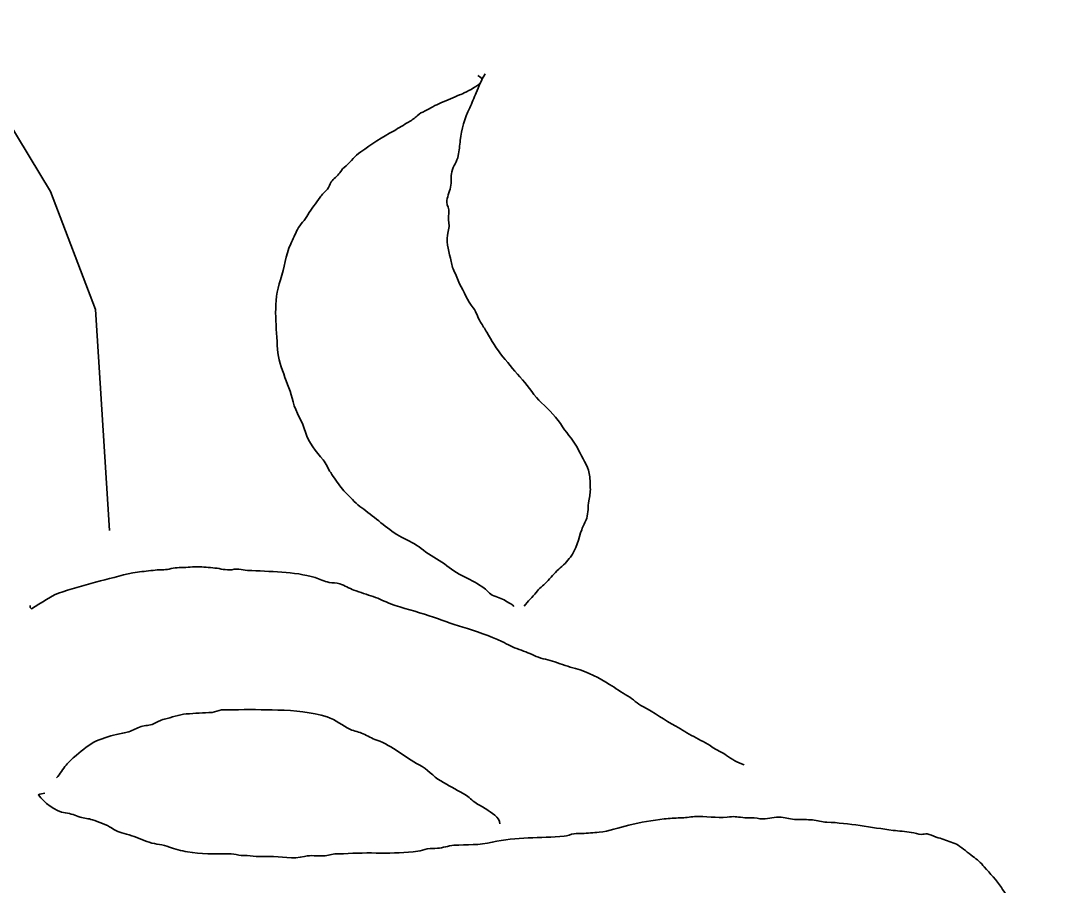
# Model space of a CAD drawing. Header units: millimetres. Extents: x 303.9 to 374.2, y -244.7 to -222.4.
# Drawn here: x 369.342 to 371.621, y -228.462 to -226.547 of the extents above; entities that cross this region are included whole.
import ezdxf

# ---------------------------------------------------------------- set-up
doc = ezdxf.new("R2010")
doc.units = ezdxf.units.MM
doc.header["$MEASUREMENT"] = 0
doc.layers.add('Bottom', color=7, linetype='Continuous', lineweight=0)

msp = doc.modelspace()

# ---------------------------------------------------------------- linework, layer by layer
at = {"layer": 'Bottom', "color": 18, "lineweight": 35, "true_color": 0x000000}
for points, knots in [([(369.5387, -227.6748), (369.5387, -227.6748), (369.5074, -227.1863), (369.5074, -227.1863), (369.5074, -227.1863), (369.408, -226.9249), (369.408, -226.9249), (369.408, -226.9249), (369.1649, -226.5228), (369.1649, -226.5228), (369.1649, -226.5228), (368.9907, -226.3631), (368.9907, -226.3631), (368.9907, -226.3631), (368.682, -226.2628), (368.682, -226.2628), (368.682, -226.2628), (368.3954, -226.141), (368.3954, -226.141), (368.3954, -226.141), (368.2386, -225.9973), (368.2386, -225.9973), (368.2386, -225.9973), (368.0622, -225.7947), (368.0622, -225.7947), (368.0622, -225.7947), (368.0186, -225.5134), (368.0186, -225.5134), (368.021, -225.4868), (368.0235, -225.464), (368.0185, -225.4382), (368.0135, -225.4127), (368.0231, -225.3877), (368.0191, -225.3624), (368.0112, -225.3121), (367.9998, -225.2616), (367.9921, -225.2102), (367.9833, -225.152), (367.9617, -225.0974), (367.9358, -225.0439), (367.9118, -224.9943), (367.8975, -224.9429), (367.8728, -224.8934), (367.8151, -224.7778), (367.7368, -224.6733), (367.6742, -224.56), (367.6401, -224.4985), (367.6079, -224.4454), (367.5516, -224.396), (367.4978, -224.3489), (367.4434, -224.3062), (367.3939, -224.2551)], [0, 0, 0, 0, 1, 1, 1, 2, 2, 2, 3, 3, 3, 4, 4, 4, 5, 5, 5, 6, 6, 6, 7, 7, 7, 8, 8, 8, 9, 9, 9, 10, 10, 10, 11, 11, 11, 12, 12, 12, 13, 13, 13, 14, 14, 14, 15, 15, 15, 16, 16, 16, 17, 17, 17, 17]), ([(370.3531, -226.6685), (370.3835, -226.6813), (370.3238, -226.7064), (370.3127, -226.7114), (370.2993, -226.7175), (370.2855, -226.7233), (370.2715, -226.7288), (370.258, -226.7341), (370.249, -226.7402), (370.2363, -226.7469), (370.2283, -226.751), (370.2259, -226.7507), (370.2186, -226.7577), (370.2131, -226.7631), (370.2066, -226.7677), (370.1996, -226.7717), (370.1888, -226.7778), (370.1786, -226.7845), (370.1677, -226.7905), (370.1411, -226.8052), (370.1186, -226.8202), (370.094, -226.8373), (370.0806, -226.8466), (370.0737, -226.8578), (370.0617, -226.8681), (370.0549, -226.874), (370.0529, -226.8758), (370.0481, -226.8833), (370.0428, -226.8915), (370.0337, -226.896), (370.0286, -226.9039), (370.025, -226.9094), (370.025, -226.9145), (370.0203, -226.9199), (370.0149, -226.9263), (370.0088, -226.9308), (370.0042, -226.9377), (369.9953, -226.9511), (369.985, -226.9627), (369.9772, -226.9764), (369.9708, -226.9878), (369.9607, -226.9976), (369.9543, -227.0091), (369.9486, -227.0194), (369.9447, -227.0302), (369.9395, -227.0408), (369.9267, -227.067), (369.9264, -227.093), (369.9168, -227.12), (369.8993, -227.1694), (369.908, -227.2167), (369.9094, -227.2655), (369.9106, -227.3088), (369.9348, -227.3488), (369.9446, -227.3898), (369.9504, -227.4143), (369.9658, -227.4336), (369.9721, -227.4576), (369.978, -227.48), (369.996, -227.5), (370.0111, -227.5184), (370.0182, -227.5271), (370.0213, -227.5375), (370.0277, -227.5468), (370.0354, -227.5578), (370.0427, -227.569), (370.051, -227.5798), (370.0583, -227.5894), (370.0678, -227.5974), (370.0759, -227.6065), (370.0866, -227.6184), (370.097, -227.625), (370.1099, -227.6346), (370.1363, -227.6541), (370.1594, -227.6776), (370.1902, -227.6926), (370.2064, -227.7004), (370.2199, -227.7075), (370.2329, -227.7185), (370.2466, -227.73), (370.2647, -227.7375), (370.279, -227.7486), (370.2936, -227.76), (370.3064, -227.7689), (370.3238, -227.7775), (370.3391, -227.785), (370.3537, -227.7928), (370.3669, -227.8023), (370.3753, -227.8083), (370.3778, -227.8148), (370.3886, -227.8191), (370.3992, -227.8233), (370.4088, -227.8264), (370.4181, -227.8325), (370.4223, -227.8352), (370.4307, -227.839), (370.4329, -227.8426)], [0, 0, 0, 0, 1, 1, 1, 2, 2, 2, 3, 3, 3, 4, 4, 4, 5, 5, 5, 6, 6, 6, 7, 7, 7, 8, 8, 8, 9, 9, 9, 10, 10, 10, 11, 11, 11, 12, 12, 12, 13, 13, 13, 14, 14, 14, 15, 15, 15, 16, 16, 16, 17, 17, 17, 18, 18, 18, 19, 19, 19, 20, 20, 20, 21, 21, 21, 22, 22, 22, 23, 23, 23, 24, 24, 24, 25, 25, 25, 26, 26, 26, 27, 27, 27, 28, 28, 28, 29, 29, 29, 30, 30, 30, 31, 31, 31, 32, 32, 32, 32]), ([(370.4554, -227.842), (370.4633, -227.8312), (370.4743, -227.8222), (370.4821, -227.8115), (370.4891, -227.8018), (370.4965, -227.7972), (370.5049, -227.789), (370.5149, -227.7793), (370.521, -227.7696), (370.532, -227.7605), (370.5409, -227.7531), (370.5513, -227.7422), (370.558, -227.7336), (370.5708, -227.7171), (370.5765, -227.6911), (370.5827, -227.6731), (370.5857, -227.6643), (370.591, -227.6565), (370.5937, -227.6475), (370.5975, -227.6348), (370.5963, -227.6223), (370.5985, -227.6094), (370.6002, -227.5992), (370.6025, -227.5905), (370.6017, -227.5806), (370.6009, -227.57), (370.6019, -227.5588), (370.5995, -227.5483), (370.5955, -227.5304), (370.5837, -227.5137), (370.576, -227.4974), (370.5671, -227.4786), (370.5519, -227.4626), (370.5406, -227.4453), (370.5281, -227.426), (370.5117, -227.4084), (370.4939, -227.3924), (370.4776, -227.3777), (370.4663, -227.3576), (370.4518, -227.3415), (370.4367, -227.3248), (370.4228, -227.3075), (370.4085, -227.2904), (370.3946, -227.2737), (370.3833, -227.2541), (370.3727, -227.2358), (370.3683, -227.2282), (370.3634, -227.2213), (370.3589, -227.2137), (370.3527, -227.2034), (370.3503, -227.1922), (370.343, -227.1825), (370.3302, -227.1655), (370.3225, -227.1473), (370.3128, -227.1291), (370.3078, -227.1195), (370.3049, -227.1092), (370.3, -227.0995), (370.2958, -227.0911), (370.2945, -227.0817), (370.2923, -227.0726), (370.2873, -227.0521), (370.2825, -227.0348), (370.2877, -227.0133), (370.2904, -227.0024), (370.2894, -226.9957), (370.288, -226.9852), (370.2873, -226.9796), (370.2888, -226.9768), (370.2892, -226.9713), (370.2898, -226.9632), (370.2849, -226.9566), (370.2847, -226.9488), (370.2845, -226.9387), (370.2902, -226.9257), (370.2926, -226.9157), (370.2955, -226.9035), (370.2928, -226.8931), (370.2955, -226.8812), (370.2983, -226.8689), (370.3076, -226.8579), (370.3097, -226.8456), (370.3117, -226.8345), (370.313, -226.8232), (370.3142, -226.812), (370.317, -226.7871), (370.3237, -226.7631), (370.3351, -226.7401), (370.3404, -226.7293), (370.3441, -226.7175), (370.3496, -226.7064), (370.356, -226.6934), (370.3604, -226.6769), (370.3692, -226.6648)], [0, 0, 0, 0, 1, 1, 1, 2, 2, 2, 3, 3, 3, 4, 4, 4, 5, 5, 5, 6, 6, 6, 7, 7, 7, 8, 8, 8, 9, 9, 9, 10, 10, 10, 11, 11, 11, 12, 12, 12, 13, 13, 13, 14, 14, 14, 15, 15, 15, 16, 16, 16, 17, 17, 17, 18, 18, 18, 19, 19, 19, 20, 20, 20, 21, 21, 21, 22, 22, 22, 23, 23, 23, 24, 24, 24, 25, 25, 25, 26, 26, 26, 27, 27, 27, 28, 28, 28, 29, 29, 29, 30, 30, 30, 31, 31, 31, 31]), ([(370.9417, -228.193), (370.9263, -228.188), (370.9153, -228.1805), (370.903, -228.1721), (370.893, -228.1652), (370.881, -228.1607), (370.8712, -228.1537), (370.8587, -228.1446), (370.8447, -228.1382), (370.8304, -228.1307), (370.8166, -228.1235), (370.8049, -228.1146), (370.791, -228.1075), (370.7655, -228.0944), (370.7436, -228.0773), (370.7181, -228.064), (370.7054, -228.0574), (370.6968, -228.048), (370.6843, -228.0406), (370.6706, -228.0326), (370.6575, -228.0236), (370.6442, -228.0152), (370.6234, -228.002), (370.5953, -227.9869), (370.5693, -227.9801), (370.5531, -227.9759), (370.539, -227.9706), (370.5235, -227.9653), (370.5097, -227.9605), (370.4954, -227.9591), (370.4822, -227.9531), (370.4696, -227.9473), (370.4581, -227.9424), (370.4446, -227.9379), (370.4299, -227.9331), (370.42, -227.9266), (370.4064, -227.9204), (370.3799, -227.9084), (370.3482, -227.897), (370.3197, -227.8885), (370.2944, -227.8811), (370.2704, -227.8712), (370.2455, -227.8631), (370.2176, -227.8541), (370.1874, -227.8469), (370.1599, -227.8367), (370.1468, -227.8318), (370.1352, -227.8254), (370.122, -227.821), (370.1079, -227.8162), (370.093, -227.8118), (370.079, -227.8066), (370.0685, -227.8027), (370.0585, -227.796), (370.0478, -227.7927), (370.0401, -227.7904), (370.032, -227.7911), (370.0241, -227.7894), (370.0134, -227.7872), (370.0034, -227.782), (369.9931, -227.7789), (369.946, -227.7649), (369.8938, -227.7659), (369.8436, -227.7629), (369.837, -227.7625), (369.8312, -227.7608), (369.8248, -227.7601), (369.8164, -227.7591), (369.8117, -227.7617), (369.8037, -227.7618), (369.7917, -227.7621), (369.7796, -227.7581), (369.7671, -227.7572), (369.7533, -227.7562), (369.7417, -227.7544), (369.7273, -227.755), (369.7138, -227.7557), (369.7013, -227.7568), (369.6881, -227.757), (369.6815, -227.7571), (369.6772, -227.7587), (369.6707, -227.7602), (369.6596, -227.7626), (369.6509, -227.7608), (369.6399, -227.7623), (369.6266, -227.7641), (369.6135, -227.7651), (369.6004, -227.767), (369.5733, -227.7709), (369.5452, -227.7799), (369.5186, -227.7861), (369.4893, -227.793), (369.4636, -227.8019), (369.4351, -227.8101), (369.4101, -227.8173), (369.3883, -227.836), (369.3659, -227.8479), (369.3637, -227.846), (369.3628, -227.8437), (369.3633, -227.8408)], [0, 0, 0, 0, 1, 1, 1, 2, 2, 2, 3, 3, 3, 4, 4, 4, 5, 5, 5, 6, 6, 6, 7, 7, 7, 8, 8, 8, 9, 9, 9, 10, 10, 10, 11, 11, 11, 12, 12, 12, 13, 13, 13, 14, 14, 14, 15, 15, 15, 16, 16, 16, 17, 17, 17, 18, 18, 18, 19, 19, 19, 20, 20, 20, 21, 21, 21, 22, 22, 22, 23, 23, 23, 24, 24, 24, 25, 25, 25, 26, 26, 26, 27, 27, 27, 28, 28, 28, 29, 29, 29, 30, 30, 30, 31, 31, 31, 32, 32, 32, 33, 33, 33, 33]), ([(370.4018, -228.3232), (370.4019, -228.3089), (370.3825, -228.2987), (370.3709, -228.2906), (370.3631, -228.2851), (370.3538, -228.2814), (370.3462, -228.2758), (370.3373, -228.2691), (370.3313, -228.2616), (370.3206, -228.2561), (370.3038, -228.2476), (370.2874, -228.2378), (370.2713, -228.2285), (370.2535, -228.2181), (370.2423, -228.2028), (370.2232, -228.193), (370.1907, -228.1765), (370.1658, -228.1509), (370.1297, -228.1384), (370.1187, -228.1346), (370.11, -228.1288), (370.0996, -228.1244), (370.0905, -228.1205), (370.0803, -228.1187), (370.0712, -228.1147), (370.0526, -228.1064), (370.0399, -228.0936), (370.0196, -228.0872), (369.9849, -228.0764), (369.9486, -228.073), (369.9109, -228.0718), (369.8783, -228.0708), (369.8443, -228.0707), (369.8116, -228.0712), (369.8035, -228.0714), (369.7946, -228.0708), (369.7866, -228.0716), (369.7796, -228.0723), (369.7726, -228.0764), (369.7655, -228.077), (369.7464, -228.0785), (369.7273, -228.0787), (369.7084, -228.0805), (369.6932, -228.082), (369.675, -228.0881), (369.6601, -228.0919), (369.6496, -228.0945), (369.6453, -228.0986), (369.6359, -228.1025), (369.6277, -228.1059), (369.6172, -228.1057), (369.6086, -228.1085), (369.599, -228.1116), (369.5911, -228.117), (369.5811, -228.1198), (369.5724, -228.1223), (369.5631, -228.1239), (369.5542, -228.1259), (369.5374, -228.1298), (369.519, -228.135), (369.5042, -228.1431), (369.4889, -228.1514), (369.4738, -228.1646), (369.4611, -228.1754), (369.4542, -228.1813), (369.4487, -228.1869), (369.4429, -228.1934), (369.435, -228.2024), (369.4295, -228.2133), (369.4213, -228.2218)], [0, 0, 0, 0, 1, 1, 1, 2, 2, 2, 3, 3, 3, 4, 4, 4, 5, 5, 5, 6, 6, 6, 7, 7, 7, 8, 8, 8, 9, 9, 9, 10, 10, 10, 11, 11, 11, 12, 12, 12, 13, 13, 13, 14, 14, 14, 15, 15, 15, 16, 16, 16, 17, 17, 17, 18, 18, 18, 19, 19, 19, 20, 20, 20, 21, 21, 21, 22, 22, 22, 23, 23, 23, 23]), ([(371.5327, -229.1414), (371.5438, -229.1257), (371.5493, -229.0992), (371.5538, -229.0819), (371.5562, -229.0727), (371.5598, -229.0644), (371.563, -229.0556), (371.5669, -229.0452), (371.5683, -229.0326), (371.5703, -229.0214), (371.5775, -228.9829), (371.5771, -228.9415), (371.5931, -228.9046), (371.6008, -228.887), (371.6082, -228.8691), (371.6096, -228.8508), (371.6103, -228.8421), (371.6146, -228.834), (371.6149, -228.8254), (371.6153, -228.8144), (371.6135, -228.8032), (371.6135, -228.7921), (371.6136, -228.7826), (371.6176, -228.7728), (371.6181, -228.7632), (371.6186, -228.7539), (371.6198, -228.7448), (371.6202, -228.7359), (371.6212, -228.7172), (371.6185, -228.7001), (371.6141, -228.6819), (371.6048, -228.6433), (371.5973, -228.6042), (371.581, -228.5684), (371.5737, -228.5523), (371.5597, -228.5352), (371.5485, -228.5207), (371.5423, -228.5126), (371.5396, -228.5042), (371.5342, -228.4961), (371.5269, -228.4853), (371.5173, -228.4758), (371.5107, -228.4644), (371.5009, -228.4475), (371.4853, -228.4339), (371.4727, -228.4185), (371.4656, -228.4098), (371.4569, -228.4023), (371.4474, -228.3954), (371.4363, -228.3875), (371.4263, -228.3777), (371.4148, -228.3706), (371.406, -228.3651), (371.3932, -228.3623), (371.3835, -228.3582), (371.377, -228.3554), (371.3734, -228.355), (371.3662, -228.3528), (371.3601, -228.351), (371.3528, -228.3465), (371.3464, -228.3456), (371.3429, -228.3451), (371.3372, -228.3469), (371.334, -228.3468), (371.3262, -228.3465), (371.319, -228.3436), (371.3115, -228.3423), (371.2983, -228.3402), (371.2845, -228.3396), (371.2712, -228.3379), (371.2231, -228.3319), (371.1736, -228.3217), (371.1248, -228.3198), (371.1135, -228.3193), (371.104, -228.316), (371.093, -228.315), (371.0815, -228.3139), (371.0697, -228.3138), (371.058, -228.3139), (371.0447, -228.3139), (371.0358, -228.3106), (371.0237, -228.3089), (371.0102, -228.307), (370.9967, -228.3122), (370.9834, -228.3124), (370.9748, -228.3126), (370.9659, -228.3099), (370.9571, -228.3099), (370.9503, -228.3099), (370.9455, -228.3109), (370.9388, -228.3098), (370.9253, -228.3077), (370.9182, -228.3068), (370.9047, -228.3084), (370.8809, -228.3113), (370.8564, -228.3064), (370.8324, -228.3076), (370.8209, -228.3082), (370.8115, -228.3104), (370.8003, -228.3104), (370.7893, -228.3104), (370.7767, -228.3116), (370.7654, -228.3127), (370.7385, -228.3154), (370.7137, -228.3203), (370.6867, -228.3265), (370.6659, -228.3314), (370.6421, -228.3404), (370.6212, -228.342), (370.6088, -228.343), (370.5959, -228.3444), (370.5835, -228.3449), (370.5766, -228.3452), (370.5728, -228.3441), (370.5658, -228.3453), (370.5587, -228.3465), (370.5512, -228.35), (370.544, -228.3507), (370.4912, -228.3559), (370.4375, -228.3515), (370.385, -228.3642), (370.3558, -228.3713), (370.3294, -228.3686), (370.2999, -228.371), (370.2875, -228.3721), (370.2761, -228.3768), (370.2636, -228.3775), (370.255, -228.378), (370.2502, -228.3772), (370.2413, -228.379), (370.2343, -228.3804), (370.2272, -228.3833), (370.2201, -228.3843), (370.1653, -228.3917), (370.1114, -228.3851), (370.056, -228.3898), (370.0506, -228.3903), (370.0455, -228.3894), (370.0403, -228.3898), (370.0305, -228.3905), (370.0216, -228.394), (370.0117, -228.3945), (369.9966, -228.3952), (369.9857, -228.3918), (369.9701, -228.3957), (369.9444, -228.4022), (369.9178, -228.3955), (369.8918, -228.3955), (369.8844, -228.3954), (369.8769, -228.3961), (369.8694, -228.3961), (369.8599, -228.3961), (369.8524, -228.3941), (369.843, -228.3938), (369.8352, -228.3935), (369.8324, -228.3938), (369.8249, -228.3926), (369.817, -228.3913), (369.8097, -228.3896), (369.8013, -228.3897), (369.7704, -228.3902), (369.7409, -228.3912), (369.7108, -228.3853), (369.6978, -228.3828), (369.6828, -228.3796), (369.671, -228.3749), (369.6564, -228.369), (369.642, -228.3689), (369.6267, -228.3644), (369.6113, -228.3598), (369.5973, -228.3524), (369.582, -228.3479), (369.5655, -228.3429), (369.5561, -228.3418), (369.5432, -228.3327), (369.5328, -228.3254), (369.5138, -228.3195), (369.5009, -228.3146), (369.4924, -228.3114), (369.4827, -228.3116), (369.474, -228.3089), (369.4618, -228.305), (369.4545, -228.3007), (369.4412, -228.2993), (369.4178, -228.2968), (369.3938, -228.2757), (369.3815, -228.2595), (369.3861, -228.2574), (369.3904, -228.2568), (369.3956, -228.2556)], [0, 0, 0, 0, 1, 1, 1, 2, 2, 2, 3, 3, 3, 4, 4, 4, 5, 5, 5, 6, 6, 6, 7, 7, 7, 8, 8, 8, 9, 9, 9, 10, 10, 10, 11, 11, 11, 12, 12, 12, 13, 13, 13, 14, 14, 14, 15, 15, 15, 16, 16, 16, 17, 17, 17, 18, 18, 18, 19, 19, 19, 20, 20, 20, 21, 21, 21, 22, 22, 22, 23, 23, 23, 24, 24, 24, 25, 25, 25, 26, 26, 26, 27, 27, 27, 28, 28, 28, 29, 29, 29, 30, 30, 30, 31, 31, 31, 32, 32, 32, 33, 33, 33, 34, 34, 34, 35, 35, 35, 36, 36, 36, 37, 37, 37, 38, 38, 38, 39, 39, 39, 40, 40, 40, 41, 41, 41, 42, 42, 42, 43, 43, 43, 44, 44, 44, 45, 45, 45, 46, 46, 46, 47, 47, 47, 48, 48, 48, 49, 49, 49, 50, 50, 50, 51, 51, 51, 52, 52, 52, 53, 53, 53, 54, 54, 54, 55, 55, 55, 56, 56, 56, 57, 57, 57, 58, 58, 58, 59, 59, 59, 60, 60, 60, 61, 61, 61, 62, 62, 62, 63, 63, 63, 63])]:
    msp.add_open_spline(points, degree=3, knots=knots, dxfattribs=at)

doc.saveas('drawing.dxf')
